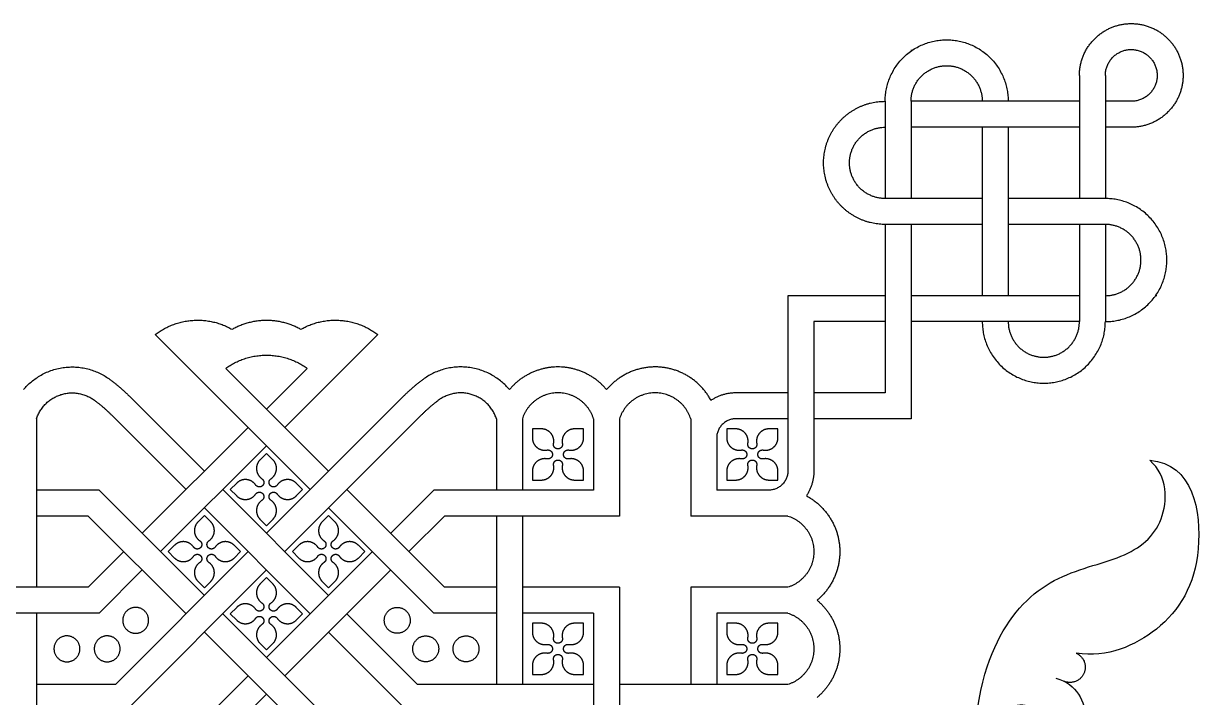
# Model space of a CAD drawing. Header units: millimetres. Extents: x -117 to 119, y -123 to 112.
# Drawn here: x 83.64 to 118.14, y 91.61 to 111.34 of the extents above; entities that cross this region are included whole.
import ezdxf

# ---------------------------------------------------------------- set-up
doc = ezdxf.new("R2010")
doc.units = ezdxf.units.MM
doc.header["$MEASUREMENT"] = 0
doc.layers.add('Layer 03', color=5, linetype='Continuous')

msp = doc.modelspace()

# ---------------------------------------------------------------- linework, layer by layer
at = {"layer": 'Layer 03'}
for p, q in [((109.631, 110.566), (109.631, 110.528)), ((114.563, 109.817), (114.563, 106.213)), ((115.322, 109.817), (115.322, 106.213)), ((108.873, 109.059), (108.873, 106.213)), ((109.631, 109.059), (109.631, 106.213)), ((114.563, 109.059), (109.631, 109.059)), ((116.081, 109.059), (115.322, 109.059)), ((114.563, 108.3), (109.631, 108.3)), ((111.718, 108.3), (111.718, 103.368)), ((112.477, 108.3), (112.477, 103.368)), ((116.081, 108.3), (115.322, 108.3)), ((111.718, 106.213), (108.873, 106.213)), ((115.322, 106.213), (112.477, 106.213)), ((111.718, 105.455), (108.873, 105.455)), ((108.873, 105.455), (108.873, 100.522)), ((109.631, 105.455), (109.631, 99.764)), ((115.322, 105.455), (112.477, 105.455)), ((114.563, 105.455), (114.563, 102.609)), ((115.322, 105.455), (115.322, 102.609)), ((106.027, 103.368), (106.027, 98.238)), ((108.873, 103.368), (106.027, 103.368)), ((114.563, 103.368), (109.631, 103.368)), ((116.83, 103.368), (116.791, 103.368)), ((106.786, 102.609), (106.786, 98.238)), ((108.873, 102.609), (106.786, 102.609)), ((114.563, 102.609), (109.631, 102.609)), ((87.501, 102.231), (92.039, 97.693)), ((94.013, 102.231), (91.293, 99.512)), ((89.564, 101.241), (92.575, 98.23)), ((91.95, 101.241), (90.757, 100.048)), ((86.751, 100.417), (88.938, 98.23)), ((94.762, 100.417), (90.757, 96.412)), ((106.027, 100.522), (104.501, 100.522)), ((108.873, 100.522), (106.786, 100.522)), ((84.023, 99.764), (84.023, 94.832)), ((86.215, 99.88), (88.402, 97.693)), ((95.299, 99.88), (91.293, 95.875)), ((97.491, 99.764), (97.491, 97.677)), ((98.25, 99.764), (98.25, 97.677)), ((100.336, 99.764), (100.336, 97.677)), ((101.095, 99.764), (101.095, 96.918)), ((103.182, 99.764), (103.182, 96.918)), ((106.027, 99.764), (104.501, 99.764)), ((109.631, 99.764), (106.786, 99.764)), ((90.22, 99.512), (87.12, 96.412)), ((98.808, 99.469), (98.544, 99.469)), ((98.544, 99.469), (98.544, 99.206)), ((100.042, 99.469), (99.778, 99.469)), ((100.042, 99.206), (100.042, 99.469)), ((104.498, 99.469), (104.235, 99.469)), ((104.235, 99.469), (104.235, 99.206)), ((105.733, 99.469), (105.469, 99.469)), ((105.733, 99.206), (105.733, 99.469)), ((103.94, 99.203), (103.94, 97.677)), ((90.757, 98.975), (87.657, 95.875)), ((90.757, 98.752), (90.571, 98.566)), ((90.943, 98.566), (90.757, 98.752)), ((98.544, 98.235), (98.544, 97.972)), ((98.544, 97.972), (98.808, 97.972)), ((99.778, 97.972), (100.042, 97.972)), ((100.042, 97.972), (100.042, 98.235)), ((104.235, 98.235), (104.235, 97.972)), ((104.235, 97.972), (104.498, 97.972)), ((105.469, 97.972), (105.733, 97.972)), ((105.733, 97.972), (105.733, 98.235)), ((85.855, 97.677), (84.023, 97.677)), ((88.938, 94.593), (85.855, 97.677)), ((89.475, 97.693), (92.575, 94.593)), ((89.884, 97.88), (89.698, 97.693)), ((89.698, 97.693), (89.884, 97.507)), ((91.816, 97.693), (91.63, 97.88)), ((91.63, 97.507), (91.816, 97.693)), ((93.112, 97.693), (95.973, 94.832)), ((94.394, 96.412), (95.659, 97.677)), ((100.336, 97.677), (95.659, 97.677)), ((105.466, 97.677), (103.94, 97.677)), ((88.938, 96.934), (88.752, 96.748)), ((88.938, 97.157), (92.039, 94.057)), ((89.125, 96.748), (88.938, 96.934)), ((92.575, 96.934), (92.389, 96.748)), ((92.575, 97.157), (95.659, 94.073)), ((92.761, 96.748), (92.575, 96.934)), ((85.54, 96.918), (84.023, 96.918)), ((90.571, 96.821), (90.757, 96.634)), ((90.757, 96.634), (90.943, 96.821)), ((101.095, 96.918), (95.973, 96.918)), ((97.491, 96.918), (97.491, 91.986)), ((98.25, 96.918), (98.25, 91.986)), ((106.027, 96.918), (103.182, 96.918)), ((88.066, 96.061), (87.88, 95.875)), ((89.997, 95.875), (89.811, 96.061)), ((91.702, 96.061), (91.516, 95.875)), ((93.634, 95.875), (93.448, 96.061)), ((86.584, 95.875), (85.54, 94.832)), ((90.22, 95.875), (86.332, 91.986)), ((87.88, 95.875), (88.066, 95.689)), ((89.811, 95.689), (89.997, 95.875)), ((90.757, 92.775), (93.857, 95.875)), ((91.516, 95.875), (91.702, 95.689)), ((93.448, 95.689), (93.634, 95.875)), ((87.12, 95.338), (85.855, 94.073)), ((90.757, 95.338), (86.646, 91.227)), ((88.752, 95.002), (88.938, 94.816)), ((88.938, 94.816), (89.125, 95.002)), ((90.757, 95.116), (90.571, 94.929)), ((90.943, 94.929), (90.757, 95.116)), ((92.389, 95.002), (92.575, 94.816)), ((92.575, 94.816), (92.761, 95.002)), ((85.54, 94.832), (80.419, 94.832)), ((97.491, 94.832), (95.973, 94.832)), ((101.095, 94.832), (98.25, 94.832)), ((101.095, 94.832), (101.095, 90.097)), ((106.027, 94.832), (103.182, 94.832)), ((103.182, 94.832), (103.182, 91.986)), ((89.884, 94.243), (89.698, 94.057)), ((91.816, 94.057), (91.63, 94.243)), ((85.855, 94.073), (81.177, 94.073)), ((84.023, 94.073), (84.023, 88.604)), ((92.559, 90.973), (89.475, 94.057)), ((89.698, 94.057), (89.884, 93.87)), ((91.63, 93.87), (91.816, 94.057)), ((93.112, 94.057), (95.182, 91.986)), ((97.491, 94.073), (95.659, 94.073)), ((100.336, 94.073), (98.25, 94.073)), ((100.336, 94.073), (100.336, 89.783)), ((106.027, 94.073), (103.94, 94.073)), ((103.94, 94.073), (103.94, 91.986)), ((92.575, 93.52), (94.868, 91.227)), ((98.808, 93.778), (98.544, 93.778)), ((98.544, 93.778), (98.544, 93.515)), ((100.042, 93.778), (99.778, 93.778)), ((100.042, 93.515), (100.042, 93.778)), ((104.498, 93.778), (104.235, 93.778)), ((104.235, 93.778), (104.235, 93.515)), ((105.733, 93.778), (105.469, 93.778)), ((105.733, 93.515), (105.733, 93.778)), ((90.571, 93.184), (90.757, 92.998)), ((90.757, 92.998), (90.943, 93.184)), ((98.544, 92.544), (98.544, 92.281)), ((100.042, 92.281), (100.042, 92.544)), ((104.235, 92.544), (104.235, 92.281)), ((105.733, 92.281), (105.733, 92.544)), ((88.955, 90.973), (90.22, 92.238)), ((98.544, 92.281), (98.808, 92.281)), ((99.778, 92.281), (100.042, 92.281)), ((104.235, 92.281), (104.498, 92.281)), ((105.469, 92.281), (105.733, 92.281)), ((86.332, 91.986), (84.023, 91.986)), ((100.336, 91.986), (95.182, 91.986)), ((106.027, 91.986), (101.095, 91.986))]:
    msp.add_line(p, q, dxfattribs=at)
for points in [[(90.757, 98.975), (87.657, 95.875)], [(88.402, 94.057), (85.54, 96.918)], [(94.93, 95.875), (95.973, 96.918)], [(91.293, 92.238), (94.394, 95.338)], [(91.8, 90.658), (88.938, 93.52)], [(89.713, 90.658), (90.757, 91.702)]]:
    msp.add_lwpolyline(points, dxfattribs=at)
for points, weights, knots in [([(114.563, 109.817), (114.563, 110.831), (115.5, 111.219), (116.437, 111.608), (117.154, 110.891), (117.871, 110.174), (117.483, 109.237), (117.095, 108.3), (116.081, 108.3)], [1, 0.831469632193, 1, 0.831469632193, 1, 0.831469632193, 1, 0.831469632193, 1], [3.141593, 3.141593, 3.141593, 5.497788, 5.497788, 7.853982, 7.853982, 10.210176, 10.210176, 12.566371, 12.566371, 12.566371]), ([(108.873, 109.059), (108.873, 110.861), (110.675, 110.861), (112.477, 110.861), (112.477, 109.059)], [1, 0.707106781187, 1, 0.707106781187, 1], [29.84513, 29.84513, 29.84513, 37.306413, 37.306413, 44.767695, 44.767695, 44.767695]), ([(115.322, 109.817), (115.322, 110.324), (115.79, 110.518), (116.259, 110.712), (116.617, 110.354), (116.976, 109.995), (116.782, 109.527), (116.588, 109.059), (116.081, 109.059)], [1, 0.831469586343, 1, 0.831469586343, 1, 0.831469586343, 1, 0.831469586343, 1], [3.141593, 3.141593, 3.141593, 5.497787, 5.497787, 7.853982, 7.853982, 10.210177, 10.210177, 12.566371, 12.566371, 12.566371]), ([(109.631, 109.059), (109.631, 110.102), (110.675, 110.102), (111.718, 110.102), (111.718, 109.059)], [1, 0.707106781187, 1, 0.707106781187, 1], [17.27876, 17.27876, 17.27876, 21.598449, 21.598449, 25.918139, 25.918139, 25.918139]), ([(108.873, 105.455), (108.126, 105.455), (107.598, 105.982), (107.07, 106.51), (107.07, 107.257), (107.07, 108.003), (107.598, 108.531), (108.126, 109.059), (108.873, 109.059)], [1, 0.92387952073, 1, 0.92387952073, 1, 0.92387952073, 1, 0.92387952073, 1], [22.383846, 22.383846, 22.383846, 26.114488, 26.114488, 29.84513, 29.84513, 33.575771, 33.575771, 37.306413, 37.306413, 37.306413]), ([(108.873, 106.213), (107.829, 106.213), (107.829, 107.257), (107.829, 108.3), (108.873, 108.3)], [1, 0.707106781187, 1, 0.707106781187, 1], [12.95907, 12.95907, 12.95907, 17.27876, 17.27876, 21.598449, 21.598449, 21.598449]), ([(115.322, 102.609), (117.124, 102.609), (117.124, 104.411), (117.124, 106.213), (115.322, 106.213)], [1, 0.707106781187, 1, 0.707106781187, 1], [29.84513, 29.84513, 29.84513, 37.306413, 37.306413, 44.767695, 44.767695, 44.767695]), ([(115.322, 103.368), (116.365, 103.368), (116.365, 104.411), (116.365, 105.455), (115.322, 105.455)], [1, 0.707106781187, 1, 0.707106781187, 1], [17.27876, 17.27876, 17.27876, 21.598449, 21.598449, 25.918139, 25.918139, 25.918139]), ([(111.718, 102.609), (111.718, 100.807), (113.52, 100.807), (115.322, 100.807), (115.322, 102.609)], [1, 0.707106781187, 1, 0.707106781187, 1], [22.383846, 22.383846, 22.383846, 29.845129, 29.845129, 37.306412, 37.306412, 37.306412]), ([(112.477, 102.609), (112.477, 101.566), (113.52, 101.566), (114.563, 101.566), (114.563, 102.609)], [1, 0.707106781187, 1, 0.707106781187, 1], [12.95907, 12.95907, 12.95907, 17.27876, 17.27876, 21.598449, 21.598449, 21.598449]), ([(100.716, 100.618), (100.16, 101.282), (99.293, 101.282), (98.426, 101.282), (97.87, 100.618)], [1, 0.905997839944, 1, 0.905997839944, 1], [1.11212, 1.11212, 1.11212, 3.637718, 3.637718, 6.163316, 6.163316, 6.163316]), ([(103.773, 100.304), (103.308, 101.172), (102.328, 101.273), (101.348, 101.373), (100.716, 100.618)], [1, 0.883155390716, 1, 0.883155390716, 1], [1.235401, 1.235401, 1.235401, 6.009767, 6.009767, 10.784132, 10.784132, 10.784132]), ([(84.023, 99.764), (84.195, 100.299), (84.731, 100.471), (85.266, 100.643), (85.718, 100.308)], [1, 0.889698927156, 1, 0.889698927156, 1], [0, 0, 0, 2.739669, 2.739669, 5.479339, 5.479339, 5.479339]), ([(97.491, 99.764), (97.318, 100.299), (96.783, 100.471), (96.247, 100.643), (95.795, 100.308)], [1, 0.889698927156, 1, 0.889698927156, 1], [0, 0, 0, 2.739669, 2.739669, 5.479339, 5.479339, 5.479339]), ([(100.336, 99.764), (100.091, 100.524), (99.293, 100.524), (98.495, 100.524), (98.25, 99.764)], [1, 0.808308952404, 1, 0.808308952404, 1], [0, 0, 0, 3.637718, 3.637718, 7.275437, 7.275437, 7.275437]), ([(103.182, 99.764), (102.937, 100.524), (102.138, 100.524), (101.34, 100.524), (101.095, 99.764)], [1, 0.808308952404, 1, 0.808308952404, 1], [0, 0, 0, 3.637718, 3.637718, 7.275437, 7.275437, 7.275437]), ([(99.164, 99.039), (99.196, 99.206), (99.087, 99.338), (98.978, 99.469), (98.808, 99.469)], [1, 0.904863889332, 1, 0.904863889332, 1], [28.739447, 28.739447, 28.739447, 29.548452, 29.548452, 30.357457, 30.357457, 30.357457]), ([(99.778, 99.469), (99.608, 99.469), (99.499, 99.338), (99.39, 99.206), (99.422, 99.039)], [1, 0.904854530768, 1, 0.904854530768, 1], [25.945827, 25.945827, 25.945827, 26.754913, 26.754913, 27.564, 27.564, 27.564]), ([(104.854, 99.039), (104.886, 99.206), (104.778, 99.338), (104.669, 99.469), (104.498, 99.469)], [1, 0.904863889332, 1, 0.904863889332, 1], [28.739447, 28.739447, 28.739447, 29.548452, 29.548452, 30.357457, 30.357457, 30.357457]), ([(105.469, 99.469), (105.299, 99.469), (105.19, 99.338), (105.081, 99.206), (105.113, 99.039)], [1, 0.904854530768, 1, 0.904854530768, 1], [25.945827, 25.945827, 25.945827, 26.754913, 26.754913, 27.564, 27.564, 27.564]), ([(98.544, 99.206), (98.544, 99.035), (98.676, 98.927), (98.807, 98.818), (98.975, 98.85)], [1, 0.904863889332, 1, 0.904863889332, 1], [31.693684, 31.693684, 31.693684, 32.50269, 32.50269, 33.311695, 33.311695, 33.311695]), ([(99.422, 99.039), (99.434, 98.978), (99.394, 98.93), (99.355, 98.882), (99.293, 98.882), (99.231, 98.882), (99.192, 98.93), (99.152, 98.978), (99.164, 99.039)], [1, 0.904841645653, 1, 0.904841645653, 1, 0.904841645653, 1, 0.904841645653, 1], [27.564, 27.564, 27.564, 27.857861, 27.857861, 28.151723, 28.151723, 28.445585, 28.445585, 28.739447, 28.739447, 28.739447]), ([(99.611, 98.85), (99.779, 98.818), (99.91, 98.927), (100.042, 99.035), (100.042, 99.206)], [1, 0.904854530768, 1, 0.904854530768, 1], [22.991428, 22.991428, 22.991428, 23.800514, 23.800514, 24.6096, 24.6096, 24.6096]), ([(104.235, 99.206), (104.235, 99.035), (104.366, 98.927), (104.498, 98.818), (104.665, 98.85)], [1, 0.904863889332, 1, 0.904863889332, 1], [31.693684, 31.693684, 31.693684, 32.50269, 32.50269, 33.311695, 33.311695, 33.311695]), ([(105.113, 99.039), (105.125, 98.978), (105.085, 98.93), (105.046, 98.882), (104.984, 98.882), (104.922, 98.882), (104.882, 98.93), (104.843, 98.978), (104.854, 99.039)], [1, 0.904841645654, 1, 0.904841645654, 1, 0.904841645654, 1, 0.904841645654, 1], [27.564, 27.564, 27.564, 27.857861, 27.857861, 28.151723, 28.151723, 28.445585, 28.445585, 28.739447, 28.739447, 28.739447]), ([(105.302, 98.85), (105.47, 98.818), (105.601, 98.927), (105.733, 99.035), (105.733, 99.206)], [1, 0.904854530768, 1, 0.904854530768, 1], [22.991428, 22.991428, 22.991428, 23.800514, 23.800514, 24.6096, 24.6096, 24.6096]), ([(98.975, 98.85), (99.035, 98.861), (99.083, 98.822), (99.131, 98.782), (99.131, 98.72), (99.131, 98.658), (99.083, 98.619), (99.035, 98.579), (98.975, 98.591)], [1, 0.904841645653, 1, 0.904841645653, 1, 0.904841645653, 1, 0.904841645653, 1], [33.311695, 33.311695, 33.311695, 33.605557, 33.605557, 33.899418, 33.899418, 34.19328, 34.19328, 34.487142, 34.487142, 34.487142]), ([(99.611, 98.591), (99.551, 98.579), (99.503, 98.619), (99.455, 98.658), (99.455, 98.72), (99.455, 98.782), (99.503, 98.822), (99.551, 98.861), (99.611, 98.85)], [1, 0.904841645653, 1, 0.904841645653, 1, 0.904841645653, 1, 0.904841645653, 1], [21.815981, 21.815981, 21.815981, 22.109843, 22.109843, 22.403704, 22.403704, 22.697566, 22.697566, 22.991428, 22.991428, 22.991428]), ([(104.665, 98.85), (104.726, 98.861), (104.774, 98.822), (104.822, 98.782), (104.822, 98.72), (104.822, 98.658), (104.774, 98.619), (104.726, 98.579), (104.665, 98.591)], [1, 0.904841645653, 1, 0.904841645653, 1, 0.904841645653, 1, 0.904841645653, 1], [33.311695, 33.311695, 33.311695, 33.605557, 33.605557, 33.899418, 33.899418, 34.19328, 34.19328, 34.487142, 34.487142, 34.487142]), ([(105.302, 98.591), (105.241, 98.579), (105.194, 98.619), (105.146, 98.658), (105.146, 98.72), (105.146, 98.782), (105.194, 98.822), (105.241, 98.861), (105.302, 98.85)], [1, 0.904841645653, 1, 0.904841645653, 1, 0.904841645653, 1, 0.904841645653, 1], [21.815981, 21.815981, 21.815981, 22.109843, 22.109843, 22.403704, 22.403704, 22.697566, 22.697566, 22.991428, 22.991428, 22.991428]), ([(90.571, 98.566), (90.45, 98.445), (90.466, 98.276), (90.482, 98.106), (90.623, 98.01)], [1, 0.904863889332, 1, 0.904863889332, 1], [31.693684, 31.693684, 31.693684, 32.50269, 32.50269, 33.311695, 33.311695, 33.311695]), ([(90.89, 98.01), (91.032, 98.106), (91.048, 98.276), (91.064, 98.445), (90.943, 98.566)], [1, 0.904863889332, 1, 0.904863889332, 1], [28.739447, 28.739447, 28.739447, 29.548452, 29.548452, 30.357457, 30.357457, 30.357457]), ([(98.975, 98.591), (98.807, 98.623), (98.676, 98.514), (98.544, 98.405), (98.544, 98.235)], [1, 0.904854530768, 1, 0.904854530768, 1], [34.487142, 34.487142, 34.487142, 35.296228, 35.296228, 36.105314, 36.105314, 36.105314]), ([(98.808, 97.972), (98.978, 97.972), (99.087, 98.103), (99.196, 98.234), (99.164, 98.402)], [1, 0.904854530768, 1, 0.904854530768, 1], [37.441541, 37.441541, 37.441541, 38.250627, 38.250627, 39.059714, 39.059714, 39.059714]), ([(99.164, 98.402), (99.152, 98.463), (99.192, 98.511), (99.231, 98.558), (99.293, 98.558), (99.355, 98.558), (99.394, 98.511), (99.434, 98.463), (99.422, 98.402)], [1, 0.904841645654, 1, 0.904841645654, 1, 0.904841645654, 1, 0.904841645654, 1], [39.059714, 39.059714, 39.059714, 39.353575, 39.353575, 39.647437, 39.647437, 39.941299, 39.941299, 40.235161, 40.235161, 40.235161]), ([(99.422, 98.402), (99.39, 98.234), (99.499, 98.103), (99.608, 97.972), (99.778, 97.972)], [1, 0.904863889332, 1, 0.904863889332, 1], [40.235161, 40.235161, 40.235161, 41.044166, 41.044166, 41.853171, 41.853171, 41.853171]), ([(100.042, 98.235), (100.042, 98.405), (99.91, 98.514), (99.779, 98.623), (99.611, 98.591)], [1, 0.904863889332, 1, 0.904863889332, 1], [20.19797, 20.19797, 20.19797, 21.006976, 21.006976, 21.815981, 21.815981, 21.815981]), ([(104.665, 98.591), (104.498, 98.623), (104.366, 98.514), (104.235, 98.405), (104.235, 98.235)], [1, 0.904854530768, 1, 0.904854530768, 1], [34.487142, 34.487142, 34.487142, 35.296228, 35.296228, 36.105314, 36.105314, 36.105314]), ([(104.498, 97.972), (104.669, 97.972), (104.778, 98.103), (104.886, 98.234), (104.854, 98.402)], [1, 0.904854530768, 1, 0.904854530768, 1], [37.441541, 37.441541, 37.441541, 38.250627, 38.250627, 39.059714, 39.059714, 39.059714]), ([(104.854, 98.402), (104.843, 98.463), (104.882, 98.511), (104.922, 98.558), (104.984, 98.558), (105.046, 98.558), (105.085, 98.511), (105.125, 98.463), (105.113, 98.402)], [1, 0.904841645653, 1, 0.904841645653, 1, 0.904841645653, 1, 0.904841645653, 1], [39.059714, 39.059714, 39.059714, 39.353575, 39.353575, 39.647437, 39.647437, 39.941299, 39.941299, 40.235161, 40.235161, 40.235161]), ([(105.113, 98.402), (105.081, 98.234), (105.19, 98.103), (105.299, 97.972), (105.469, 97.972)], [1, 0.904863889332, 1, 0.904863889332, 1], [40.235161, 40.235161, 40.235161, 41.044166, 41.044166, 41.853171, 41.853171, 41.853171]), ([(105.733, 98.235), (105.733, 98.405), (105.601, 98.514), (105.47, 98.623), (105.302, 98.591)], [1, 0.904863889332, 1, 0.904863889332, 1], [20.19797, 20.19797, 20.19797, 21.006976, 21.006976, 21.815981, 21.815981, 21.815981]), ([(90.44, 97.827), (90.344, 97.968), (90.174, 97.984), (90.005, 98), (89.884, 97.88)], [1, 0.904854530768, 1, 0.904854530768, 1], [34.487142, 34.487142, 34.487142, 35.296228, 35.296228, 36.105314, 36.105314, 36.105314]), ([(90.623, 98.01), (90.674, 97.975), (90.68, 97.913), (90.686, 97.852), (90.642, 97.808), (90.598, 97.764), (90.537, 97.77), (90.475, 97.776), (90.44, 97.827)], [1, 0.904841645653, 1, 0.904841645653, 1, 0.904841645653, 1, 0.904841645653, 1], [33.311695, 33.311695, 33.311695, 33.605557, 33.605557, 33.899418, 33.899418, 34.19328, 34.19328, 34.487142, 34.487142, 34.487142]), ([(91.073, 97.827), (91.039, 97.776), (90.977, 97.77), (90.915, 97.764), (90.871, 97.808), (90.828, 97.852), (90.833, 97.913), (90.839, 97.975), (90.89, 98.01)], [1, 0.904841645653, 1, 0.904841645653, 1, 0.904841645653, 1, 0.904841645653, 1], [27.564, 27.564, 27.564, 27.857861, 27.857861, 28.151723, 28.151723, 28.445585, 28.445585, 28.739447, 28.739447, 28.739447]), ([(91.63, 97.88), (91.509, 98), (91.339, 97.984), (91.169, 97.968), (91.073, 97.827)], [1, 0.904854530768, 1, 0.904854530768, 1], [25.945827, 25.945827, 25.945827, 26.754913, 26.754913, 27.564, 27.564, 27.564]), ([(90.44, 97.56), (90.475, 97.611), (90.537, 97.617), (90.598, 97.623), (90.642, 97.579), (90.686, 97.535), (90.68, 97.473), (90.674, 97.412), (90.623, 97.377)], [1, 0.904841645653, 1, 0.904841645653, 1, 0.904841645653, 1, 0.904841645653, 1], [39.059714, 39.059714, 39.059714, 39.353575, 39.353575, 39.647437, 39.647437, 39.941299, 39.941299, 40.235161, 40.235161, 40.235161]), ([(90.89, 97.377), (90.839, 97.412), (90.833, 97.473), (90.828, 97.535), (90.871, 97.579), (90.915, 97.623), (90.977, 97.617), (91.039, 97.611), (91.073, 97.56)], [1, 0.904841645653, 1, 0.904841645653, 1, 0.904841645653, 1, 0.904841645653, 1], [21.815981, 21.815981, 21.815981, 22.109843, 22.109843, 22.403704, 22.403704, 22.697566, 22.697566, 22.991428, 22.991428, 22.991428]), ([(89.884, 97.507), (90.005, 97.387), (90.174, 97.403), (90.344, 97.419), (90.44, 97.56)], [1, 0.904854530768, 1, 0.904854530768, 1], [37.441541, 37.441541, 37.441541, 38.250627, 38.250627, 39.059714, 39.059714, 39.059714]), ([(90.623, 97.377), (90.482, 97.281), (90.466, 97.111), (90.45, 96.941), (90.571, 96.821)], [1, 0.904863889332, 1, 0.904863889332, 1], [40.235161, 40.235161, 40.235161, 41.044166, 41.044166, 41.853171, 41.853171, 41.853171]), ([(90.943, 96.821), (91.064, 96.941), (91.048, 97.111), (91.032, 97.281), (90.89, 97.377)], [1, 0.904863889332, 1, 0.904863889332, 1], [20.19797, 20.19797, 20.19797, 21.006976, 21.006976, 21.815981, 21.815981, 21.815981]), ([(91.073, 97.56), (91.169, 97.419), (91.339, 97.403), (91.509, 97.387), (91.63, 97.507)], [1, 0.904854530768, 1, 0.904854530768, 1], [22.991428, 22.991428, 22.991428, 23.800514, 23.800514, 24.6096, 24.6096, 24.6096]), ([(106.567, 97.51), (107.435, 97.045), (107.536, 96.065), (107.637, 95.084), (106.881, 94.452)], [1, 0.883155390716, 1, 0.883155390716, 1], [1.235401, 1.235401, 1.235401, 6.009767, 6.009767, 10.784132, 10.784132, 10.784132]), ([(88.752, 96.748), (88.632, 96.627), (88.648, 96.457), (88.664, 96.288), (88.805, 96.192)], [1, 0.904863889332, 1, 0.904863889332, 1], [31.693684, 31.693684, 31.693684, 32.50269, 32.50269, 33.311695, 33.311695, 33.311695]), ([(89.072, 96.192), (89.213, 96.288), (89.229, 96.457), (89.245, 96.627), (89.125, 96.748)], [1, 0.904863889332, 1, 0.904863889332, 1], [28.739447, 28.739447, 28.739447, 29.548452, 29.548452, 30.357457, 30.357457, 30.357457]), ([(92.389, 96.748), (92.268, 96.627), (92.284, 96.457), (92.3, 96.288), (92.441, 96.192)], [1, 0.904863889332, 1, 0.904863889332, 1], [31.693684, 31.693684, 31.693684, 32.50269, 32.50269, 33.311695, 33.311695, 33.311695]), ([(92.709, 96.192), (92.85, 96.288), (92.866, 96.457), (92.882, 96.627), (92.761, 96.748)], [1, 0.904863889332, 1, 0.904863889332, 1], [28.739447, 28.739447, 28.739447, 29.548452, 29.548452, 30.357457, 30.357457, 30.357457]), ([(106.027, 96.918), (106.787, 96.673), (106.787, 95.875), (106.787, 95.077), (106.027, 94.832)], [1, 0.808308952404, 1, 0.808308952404, 1], [0, 0, 0, 3.637718, 3.637718, 7.275437, 7.275437, 7.275437]), ([(88.622, 96.009), (88.526, 96.15), (88.356, 96.166), (88.186, 96.182), (88.066, 96.061)], [1, 0.904854530768, 1, 0.904854530768, 1], [34.487142, 34.487142, 34.487142, 35.296228, 35.296228, 36.105314, 36.105314, 36.105314]), ([(88.805, 96.192), (88.856, 96.157), (88.862, 96.095), (88.868, 96.033), (88.824, 95.99), (88.78, 95.946), (88.718, 95.952), (88.657, 95.957), (88.622, 96.009)], [1, 0.904841645653, 1, 0.904841645653, 1, 0.904841645653, 1, 0.904841645653, 1], [33.311695, 33.311695, 33.311695, 33.605557, 33.605557, 33.899418, 33.899418, 34.19328, 34.19328, 34.487142, 34.487142, 34.487142]), ([(89.255, 96.009), (89.22, 95.957), (89.159, 95.952), (89.097, 95.946), (89.053, 95.99), (89.009, 96.033), (89.015, 96.095), (89.021, 96.157), (89.072, 96.192)], [1, 0.904841645653, 1, 0.904841645653, 1, 0.904841645653, 1, 0.904841645653, 1], [27.564, 27.564, 27.564, 27.857861, 27.857861, 28.151723, 28.151723, 28.445585, 28.445585, 28.739447, 28.739447, 28.739447]), ([(89.811, 96.061), (89.691, 96.182), (89.521, 96.166), (89.351, 96.15), (89.255, 96.009)], [1, 0.904854530768, 1, 0.904854530768, 1], [25.945827, 25.945827, 25.945827, 26.754913, 26.754913, 27.564, 27.564, 27.564]), ([(92.259, 96.009), (92.163, 96.15), (91.993, 96.166), (91.823, 96.182), (91.702, 96.061)], [1, 0.904854530768, 1, 0.904854530768, 1], [34.487142, 34.487142, 34.487142, 35.296228, 35.296228, 36.105314, 36.105314, 36.105314]), ([(92.441, 96.192), (92.493, 96.157), (92.499, 96.095), (92.504, 96.033), (92.461, 95.99), (92.417, 95.946), (92.355, 95.952), (92.293, 95.957), (92.259, 96.009)], [1, 0.904841645653, 1, 0.904841645653, 1, 0.904841645653, 1, 0.904841645653, 1], [33.311695, 33.311695, 33.311695, 33.605557, 33.605557, 33.899418, 33.899418, 34.19328, 34.19328, 34.487142, 34.487142, 34.487142]), ([(92.892, 96.009), (92.857, 95.957), (92.795, 95.952), (92.734, 95.946), (92.69, 95.99), (92.646, 96.033), (92.652, 96.095), (92.658, 96.157), (92.709, 96.192)], [1, 0.904841645653, 1, 0.904841645653, 1, 0.904841645653, 1, 0.904841645653, 1], [27.564, 27.564, 27.564, 27.857861, 27.857861, 28.151723, 28.151723, 28.445585, 28.445585, 28.739447, 28.739447, 28.739447]), ([(93.448, 96.061), (93.327, 96.182), (93.157, 96.166), (92.988, 96.15), (92.892, 96.009)], [1, 0.904854530768, 1, 0.904854530768, 1], [25.945827, 25.945827, 25.945827, 26.754913, 26.754913, 27.564, 27.564, 27.564]), ([(88.066, 95.689), (88.186, 95.568), (88.356, 95.584), (88.526, 95.6), (88.622, 95.741)], [1, 0.904854530768, 1, 0.904854530768, 1], [37.441541, 37.441541, 37.441541, 38.250627, 38.250627, 39.059714, 39.059714, 39.059714]), ([(88.622, 95.741), (88.657, 95.793), (88.718, 95.798), (88.78, 95.804), (88.824, 95.76), (88.868, 95.717), (88.862, 95.655), (88.856, 95.593), (88.805, 95.558)], [1, 0.904841645653, 1, 0.904841645653, 1, 0.904841645653, 1, 0.904841645653, 1], [39.059714, 39.059714, 39.059714, 39.353575, 39.353575, 39.647437, 39.647437, 39.941299, 39.941299, 40.235161, 40.235161, 40.235161]), ([(88.805, 95.558), (88.664, 95.462), (88.648, 95.293), (88.632, 95.123), (88.752, 95.002)], [1, 0.904863889332, 1, 0.904863889332, 1], [40.235161, 40.235161, 40.235161, 41.044166, 41.044166, 41.853171, 41.853171, 41.853171]), ([(89.072, 95.558), (89.021, 95.593), (89.015, 95.655), (89.009, 95.717), (89.053, 95.76), (89.097, 95.804), (89.159, 95.798), (89.22, 95.793), (89.255, 95.741)], [1, 0.904841645654, 1, 0.904841645654, 1, 0.904841645654, 1, 0.904841645654, 1], [21.815981, 21.815981, 21.815981, 22.109843, 22.109843, 22.403704, 22.403704, 22.697566, 22.697566, 22.991428, 22.991428, 22.991428]), ([(89.125, 95.002), (89.245, 95.123), (89.229, 95.293), (89.213, 95.462), (89.072, 95.558)], [1, 0.904863889332, 1, 0.904863889332, 1], [20.19797, 20.19797, 20.19797, 21.006976, 21.006976, 21.815981, 21.815981, 21.815981]), ([(89.255, 95.741), (89.351, 95.6), (89.521, 95.584), (89.691, 95.568), (89.811, 95.689)], [1, 0.904854530768, 1, 0.904854530768, 1], [22.991428, 22.991428, 22.991428, 23.800514, 23.800514, 24.6096, 24.6096, 24.6096]), ([(91.702, 95.689), (91.823, 95.568), (91.993, 95.584), (92.163, 95.6), (92.259, 95.741)], [1, 0.904854530768, 1, 0.904854530768, 1], [37.441541, 37.441541, 37.441541, 38.250627, 38.250627, 39.059714, 39.059714, 39.059714]), ([(92.259, 95.741), (92.293, 95.793), (92.355, 95.798), (92.417, 95.804), (92.461, 95.76), (92.504, 95.717), (92.499, 95.655), (92.493, 95.593), (92.441, 95.558)], [1, 0.904841645654, 1, 0.904841645654, 1, 0.904841645654, 1, 0.904841645654, 1], [39.059714, 39.059714, 39.059714, 39.353575, 39.353575, 39.647437, 39.647437, 39.941299, 39.941299, 40.235161, 40.235161, 40.235161]), ([(92.441, 95.558), (92.3, 95.462), (92.284, 95.293), (92.268, 95.123), (92.389, 95.002)], [1, 0.904863889332, 1, 0.904863889332, 1], [40.235161, 40.235161, 40.235161, 41.044166, 41.044166, 41.853171, 41.853171, 41.853171]), ([(92.709, 95.558), (92.658, 95.593), (92.652, 95.655), (92.646, 95.717), (92.69, 95.76), (92.734, 95.804), (92.795, 95.798), (92.857, 95.793), (92.892, 95.741)], [1, 0.904841645653, 1, 0.904841645653, 1, 0.904841645653, 1, 0.904841645653, 1], [21.815981, 21.815981, 21.815981, 22.109843, 22.109843, 22.403704, 22.403704, 22.697566, 22.697566, 22.991428, 22.991428, 22.991428]), ([(92.761, 95.002), (92.882, 95.123), (92.866, 95.293), (92.85, 95.462), (92.709, 95.558)], [1, 0.904863889332, 1, 0.904863889332, 1], [20.19797, 20.19797, 20.19797, 21.006976, 21.006976, 21.815981, 21.815981, 21.815981]), ([(92.892, 95.741), (92.988, 95.6), (93.157, 95.584), (93.327, 95.568), (93.448, 95.689)], [1, 0.904854530768, 1, 0.904854530768, 1], [22.991428, 22.991428, 22.991428, 23.800514, 23.800514, 24.6096, 24.6096, 24.6096]), ([(90.571, 94.929), (90.45, 94.809), (90.466, 94.639), (90.482, 94.469), (90.623, 94.373)], [1, 0.904863889332, 1, 0.904863889332, 1], [31.693684, 31.693684, 31.693684, 32.50269, 32.50269, 33.311695, 33.311695, 33.311695]), ([(90.89, 94.373), (91.032, 94.469), (91.048, 94.639), (91.064, 94.809), (90.943, 94.929)], [1, 0.904863889332, 1, 0.904863889332, 1], [28.739447, 28.739447, 28.739447, 29.548452, 29.548452, 30.357457, 30.357457, 30.357457]), ([(87.306, 93.864), (87.306, 93.484), (86.927, 93.484), (86.548, 93.484), (86.548, 93.864), (86.548, 94.243), (86.927, 94.243), (87.306, 94.243), (87.306, 93.864)], [1, 0.707106781187, 1, 0.707106781187, 1, 0.707106781187, 1, 0.707106781187, 1], [0, 0, 0, 1.570796, 1.570796, 3.141593, 3.141593, 4.712389, 4.712389, 6.283185, 6.283185, 6.283185]), ([(90.44, 94.19), (90.344, 94.331), (90.174, 94.347), (90.005, 94.363), (89.884, 94.243)], [1, 0.904854530768, 1, 0.904854530768, 1], [34.487142, 34.487142, 34.487142, 35.296228, 35.296228, 36.105314, 36.105314, 36.105314]), ([(90.623, 94.373), (90.674, 94.338), (90.68, 94.277), (90.686, 94.215), (90.642, 94.171), (90.598, 94.127), (90.537, 94.133), (90.475, 94.139), (90.44, 94.19)], [1, 0.904841645653, 1, 0.904841645653, 1, 0.904841645653, 1, 0.904841645653, 1], [33.311695, 33.311695, 33.311695, 33.605557, 33.605557, 33.899418, 33.899418, 34.19328, 34.19328, 34.487142, 34.487142, 34.487142]), ([(91.073, 94.19), (91.039, 94.139), (90.977, 94.133), (90.915, 94.127), (90.871, 94.171), (90.828, 94.215), (90.833, 94.277), (90.839, 94.338), (90.89, 94.373)], [1, 0.904841645653, 1, 0.904841645653, 1, 0.904841645653, 1, 0.904841645653, 1], [27.564, 27.564, 27.564, 27.857861, 27.857861, 28.151723, 28.151723, 28.445585, 28.445585, 28.739447, 28.739447, 28.739447]), ([(91.63, 94.243), (91.509, 94.363), (91.339, 94.347), (91.169, 94.331), (91.073, 94.19)], [1, 0.904854530768, 1, 0.904854530768, 1], [25.945827, 25.945827, 25.945827, 26.754913, 26.754913, 27.564, 27.564, 27.564]), ([(94.207, 93.864), (94.207, 93.484), (94.587, 93.484), (94.966, 93.484), (94.966, 93.864), (94.966, 94.243), (94.587, 94.243), (94.207, 94.243), (94.207, 93.864)], [1, 0.707106781187, 1, 0.707106781187, 1, 0.707106781187, 1, 0.707106781187, 1], [0, 0, 0, 1.570796, 1.570796, 3.141593, 3.141593, 4.712389, 4.712389, 6.283185, 6.283185, 6.283185]), ([(106.881, 94.452), (107.546, 93.896), (107.546, 93.03), (107.546, 92.163), (106.881, 91.607)], [1, 0.905997839944, 1, 0.905997839944, 1], [1.11212, 1.11212, 1.11212, 3.637718, 3.637718, 6.163316, 6.163316, 6.163316]), ([(89.884, 93.87), (90.005, 93.75), (90.174, 93.766), (90.344, 93.782), (90.44, 93.923)], [1, 0.904854530768, 1, 0.904854530768, 1], [37.441541, 37.441541, 37.441541, 38.250627, 38.250627, 39.059714, 39.059714, 39.059714]), ([(90.44, 93.923), (90.475, 93.974), (90.537, 93.98), (90.598, 93.986), (90.642, 93.942), (90.686, 93.898), (90.68, 93.837), (90.674, 93.775), (90.623, 93.74)], [1, 0.904841645653, 1, 0.904841645653, 1, 0.904841645653, 1, 0.904841645653, 1], [39.059714, 39.059714, 39.059714, 39.353575, 39.353575, 39.647437, 39.647437, 39.941299, 39.941299, 40.235161, 40.235161, 40.235161]), ([(90.89, 93.74), (90.839, 93.775), (90.833, 93.837), (90.828, 93.898), (90.871, 93.942), (90.915, 93.986), (90.977, 93.98), (91.039, 93.974), (91.073, 93.923)], [1, 0.904841645653, 1, 0.904841645653, 1, 0.904841645653, 1, 0.904841645653, 1], [21.815981, 21.815981, 21.815981, 22.109843, 22.109843, 22.403704, 22.403704, 22.697566, 22.697566, 22.991428, 22.991428, 22.991428]), ([(91.073, 93.923), (91.169, 93.782), (91.339, 93.766), (91.509, 93.75), (91.63, 93.87)], [1, 0.904854530768, 1, 0.904854530768, 1], [22.991428, 22.991428, 22.991428, 23.800514, 23.800514, 24.6096, 24.6096, 24.6096]), ([(106.027, 94.073), (106.787, 93.828), (106.787, 93.03), (106.787, 92.231), (106.027, 91.986)], [1, 0.808308952404, 1, 0.808308952404, 1], [0, 0, 0, 3.637718, 3.637718, 7.275437, 7.275437, 7.275437]), ([(90.623, 93.74), (90.482, 93.644), (90.466, 93.474), (90.45, 93.305), (90.571, 93.184)], [1, 0.904863889332, 1, 0.904863889332, 1], [40.235161, 40.235161, 40.235161, 41.044166, 41.044166, 41.853171, 41.853171, 41.853171]), ([(90.943, 93.184), (91.064, 93.305), (91.048, 93.474), (91.032, 93.644), (90.89, 93.74)], [1, 0.904863889332, 1, 0.904863889332, 1], [20.19797, 20.19797, 20.19797, 21.006976, 21.006976, 21.815981, 21.815981, 21.815981]), ([(98.544, 93.515), (98.544, 93.344), (98.676, 93.236), (98.807, 93.127), (98.975, 93.159)], [1, 0.904863889332, 1, 0.904863889332, 1], [31.693684, 31.693684, 31.693684, 32.50269, 32.50269, 33.311695, 33.311695, 33.311695]), ([(99.164, 93.348), (99.196, 93.516), (99.087, 93.647), (98.978, 93.778), (98.808, 93.778)], [1, 0.904863889332, 1, 0.904863889332, 1], [28.739447, 28.739447, 28.739447, 29.548452, 29.548452, 30.357457, 30.357457, 30.357457]), ([(99.778, 93.778), (99.608, 93.778), (99.499, 93.647), (99.39, 93.516), (99.422, 93.348)], [1, 0.904854530768, 1, 0.904854530768, 1], [25.945827, 25.945827, 25.945827, 26.754913, 26.754913, 27.564, 27.564, 27.564]), ([(99.611, 93.159), (99.779, 93.127), (99.91, 93.236), (100.042, 93.344), (100.042, 93.515)], [1, 0.904854530768, 1, 0.904854530768, 1], [22.991428, 22.991428, 22.991428, 23.800514, 23.800514, 24.6096, 24.6096, 24.6096]), ([(104.235, 93.515), (104.235, 93.344), (104.366, 93.236), (104.498, 93.127), (104.665, 93.159)], [1, 0.904863889332, 1, 0.904863889332, 1], [31.693684, 31.693684, 31.693684, 32.50269, 32.50269, 33.311695, 33.311695, 33.311695]), ([(104.854, 93.348), (104.886, 93.516), (104.778, 93.647), (104.669, 93.778), (104.498, 93.778)], [1, 0.904863889332, 1, 0.904863889332, 1], [28.739447, 28.739447, 28.739447, 29.548452, 29.548452, 30.357457, 30.357457, 30.357457]), ([(105.469, 93.778), (105.299, 93.778), (105.19, 93.647), (105.081, 93.516), (105.113, 93.348)], [1, 0.904854530768, 1, 0.904854530768, 1], [25.945827, 25.945827, 25.945827, 26.754913, 26.754913, 27.564, 27.564, 27.564]), ([(105.302, 93.159), (105.47, 93.127), (105.601, 93.236), (105.733, 93.344), (105.733, 93.515)], [1, 0.904854530768, 1, 0.904854530768, 1], [22.991428, 22.991428, 22.991428, 23.800514, 23.800514, 24.6096, 24.6096, 24.6096]), ([(85.293, 93.03), (85.293, 92.65), (84.914, 92.65), (84.534, 92.65), (84.534, 93.03), (84.534, 93.409), (84.914, 93.409), (85.293, 93.409), (85.293, 93.03)], [1, 0.707106781187, 1, 0.707106781187, 1, 0.707106781187, 1, 0.707106781187, 1], [0, 0, 0, 1.570796, 1.570796, 3.141593, 3.141593, 4.712389, 4.712389, 6.283185, 6.283185, 6.283185]), ([(86.472, 93.03), (86.472, 92.65), (86.093, 92.65), (85.714, 92.65), (85.714, 93.03), (85.714, 93.409), (86.093, 93.409), (86.472, 93.409), (86.472, 93.03)], [1, 0.707106781187, 1, 0.707106781187, 1, 0.707106781187, 1, 0.707106781187, 1], [0, 0, 0, 1.570796, 1.570796, 3.141593, 3.141593, 4.712389, 4.712389, 6.283185, 6.283185, 6.283185]), ([(95.041, 93.03), (95.041, 92.65), (95.421, 92.65), (95.8, 92.65), (95.8, 93.03), (95.8, 93.409), (95.421, 93.409), (95.041, 93.409), (95.041, 93.03)], [1, 0.707106781187, 1, 0.707106781187, 1, 0.707106781187, 1, 0.707106781187, 1], [0, 0, 0, 1.570796, 1.570796, 3.141593, 3.141593, 4.712389, 4.712389, 6.283185, 6.283185, 6.283185]), ([(96.221, 93.03), (96.221, 92.65), (96.6, 92.65), (96.979, 92.65), (96.979, 93.03), (96.979, 93.409), (96.6, 93.409), (96.221, 93.409), (96.221, 93.03)], [1, 0.707106781187, 1, 0.707106781187, 1, 0.707106781187, 1, 0.707106781187, 1], [0, 0, 0, 1.570796, 1.570796, 3.141593, 3.141593, 4.712389, 4.712389, 6.283185, 6.283185, 6.283185]), ([(98.975, 93.159), (99.035, 93.171), (99.083, 93.131), (99.131, 93.092), (99.131, 93.03), (99.131, 92.968), (99.083, 92.928), (99.035, 92.889), (98.975, 92.9)], [1, 0.904841645654, 1, 0.904841645654, 1, 0.904841645654, 1, 0.904841645654, 1], [33.311695, 33.311695, 33.311695, 33.605557, 33.605557, 33.899418, 33.899418, 34.19328, 34.19328, 34.487142, 34.487142, 34.487142]), ([(99.422, 93.348), (99.434, 93.287), (99.394, 93.239), (99.355, 93.192), (99.293, 93.192), (99.231, 93.192), (99.192, 93.239), (99.152, 93.287), (99.164, 93.348)], [1, 0.904841645653, 1, 0.904841645653, 1, 0.904841645653, 1, 0.904841645653, 1], [27.564, 27.564, 27.564, 27.857861, 27.857861, 28.151723, 28.151723, 28.445585, 28.445585, 28.739447, 28.739447, 28.739447]), ([(99.611, 92.9), (99.551, 92.889), (99.503, 92.928), (99.455, 92.968), (99.455, 93.03), (99.455, 93.092), (99.503, 93.131), (99.551, 93.171), (99.611, 93.159)], [1, 0.904841645653, 1, 0.904841645653, 1, 0.904841645653, 1, 0.904841645653, 1], [21.815981, 21.815981, 21.815981, 22.109843, 22.109843, 22.403704, 22.403704, 22.697566, 22.697566, 22.991428, 22.991428, 22.991428]), ([(104.665, 93.159), (104.726, 93.171), (104.774, 93.131), (104.822, 93.092), (104.822, 93.03), (104.822, 92.968), (104.774, 92.928), (104.726, 92.889), (104.665, 92.9)], [1, 0.904841645653, 1, 0.904841645653, 1, 0.904841645653, 1, 0.904841645653, 1], [33.311695, 33.311695, 33.311695, 33.605557, 33.605557, 33.899418, 33.899418, 34.19328, 34.19328, 34.487142, 34.487142, 34.487142]), ([(105.113, 93.348), (105.125, 93.287), (105.085, 93.239), (105.046, 93.192), (104.984, 93.192), (104.922, 93.192), (104.882, 93.239), (104.843, 93.287), (104.854, 93.348)], [1, 0.904841645653, 1, 0.904841645653, 1, 0.904841645653, 1, 0.904841645653, 1], [27.564, 27.564, 27.564, 27.857861, 27.857861, 28.151723, 28.151723, 28.445585, 28.445585, 28.739447, 28.739447, 28.739447]), ([(105.302, 92.9), (105.241, 92.889), (105.194, 92.928), (105.146, 92.968), (105.146, 93.03), (105.146, 93.092), (105.194, 93.131), (105.241, 93.171), (105.302, 93.159)], [1, 0.904841645653, 1, 0.904841645653, 1, 0.904841645653, 1, 0.904841645653, 1], [21.815981, 21.815981, 21.815981, 22.109843, 22.109843, 22.403704, 22.403704, 22.697566, 22.697566, 22.991428, 22.991428, 22.991428]), ([(98.975, 92.9), (98.807, 92.932), (98.676, 92.823), (98.544, 92.715), (98.544, 92.544)], [1, 0.904854530768, 1, 0.904854530768, 1], [34.487142, 34.487142, 34.487142, 35.296228, 35.296228, 36.105314, 36.105314, 36.105314]), ([(99.164, 92.711), (99.152, 92.772), (99.192, 92.82), (99.231, 92.867), (99.293, 92.867), (99.355, 92.867), (99.394, 92.82), (99.434, 92.772), (99.422, 92.711)], [1, 0.904841645654, 1, 0.904841645654, 1, 0.904841645654, 1, 0.904841645654, 1], [39.059714, 39.059714, 39.059714, 39.353575, 39.353575, 39.647437, 39.647437, 39.941299, 39.941299, 40.235161, 40.235161, 40.235161]), ([(100.042, 92.544), (100.042, 92.715), (99.91, 92.823), (99.779, 92.932), (99.611, 92.9)], [1, 0.904863889332, 1, 0.904863889332, 1], [20.19797, 20.19797, 20.19797, 21.006976, 21.006976, 21.815981, 21.815981, 21.815981]), ([(104.665, 92.9), (104.498, 92.932), (104.366, 92.823), (104.235, 92.715), (104.235, 92.544)], [1, 0.904854530768, 1, 0.904854530768, 1], [34.487142, 34.487142, 34.487142, 35.296228, 35.296228, 36.105314, 36.105314, 36.105314]), ([(104.854, 92.711), (104.843, 92.772), (104.882, 92.82), (104.922, 92.867), (104.984, 92.867), (105.046, 92.867), (105.085, 92.82), (105.125, 92.772), (105.113, 92.711)], [1, 0.904841645654, 1, 0.904841645654, 1, 0.904841645654, 1, 0.904841645654, 1], [39.059714, 39.059714, 39.059714, 39.353575, 39.353575, 39.647437, 39.647437, 39.941299, 39.941299, 40.235161, 40.235161, 40.235161]), ([(105.733, 92.544), (105.733, 92.715), (105.601, 92.823), (105.47, 92.932), (105.302, 92.9)], [1, 0.904863889332, 1, 0.904863889332, 1], [20.19797, 20.19797, 20.19797, 21.006976, 21.006976, 21.815981, 21.815981, 21.815981]), ([(114.471, 92.901), (114.879, 92.716), (114.694, 92.308), (114.509, 91.9), (114.101, 92.085)], [1, 0.707176639972, 1, 0.707176639972, 1], [0, 0, 0, 1.855326, 1.855326, 3.710652, 3.710652, 3.710652]), ([(98.808, 92.281), (98.978, 92.281), (99.087, 92.412), (99.196, 92.544), (99.164, 92.711)], [1, 0.904854530768, 1, 0.904854530768, 1], [37.441541, 37.441541, 37.441541, 38.250627, 38.250627, 39.059714, 39.059714, 39.059714]), ([(99.422, 92.711), (99.39, 92.544), (99.499, 92.412), (99.608, 92.281), (99.778, 92.281)], [1, 0.904863889332, 1, 0.904863889332, 1], [40.235161, 40.235161, 40.235161, 41.044166, 41.044166, 41.853171, 41.853171, 41.853171]), ([(104.498, 92.281), (104.669, 92.281), (104.778, 92.412), (104.886, 92.544), (104.854, 92.711)], [1, 0.904854530768, 1, 0.904854530768, 1], [37.441541, 37.441541, 37.441541, 38.250627, 38.250627, 39.059714, 39.059714, 39.059714]), ([(105.113, 92.711), (105.081, 92.544), (105.19, 92.412), (105.299, 92.281), (105.469, 92.281)], [1, 0.904863889332, 1, 0.904863889332, 1], [40.235161, 40.235161, 40.235161, 41.044166, 41.044166, 41.853171, 41.853171, 41.853171])]:
    msp.add_rational_spline(points, weights, degree=2, knots=knots, dxfattribs=at)
for points, weights in [([(87.501, 102.231), (88.574, 103.053), (89.749, 102.386)], [1, 0.833681810632, 1]), ([(89.749, 102.386), (90.757, 102.958), (91.765, 102.386)], [1, 0.869538439126, 1]), ([(91.765, 102.386), (92.94, 103.053), (94.013, 102.231)], [1, 0.833681810632, 1]), ([(89.564, 101.241), (90.757, 102.103), (91.95, 101.241)], [1, 0.81051104419, 1]), ([(83.643, 100.618), (84.765, 101.959), (86.17, 100.918)], [1, 0.72774698468, 1]), ([(97.87, 100.618), (96.749, 101.959), (95.344, 100.918)], [1, 0.72774698468, 1]), ([(86.17, 100.918), (86.479, 100.689), (86.751, 100.417)], [1, 0.997263353029, 1]), ([(95.344, 100.918), (95.034, 100.689), (94.762, 100.417)], [1, 0.997263329177, 1]), ([(104.501, 100.522), (104.104, 100.522), (103.773, 100.304)], [1, 0.957633463923, 1]), ([(85.718, 100.308), (85.982, 100.113), (86.215, 99.88)], [1, 0.997263339718, 1]), ([(95.795, 100.308), (95.531, 100.113), (95.299, 99.88)], [1, 0.997263339718, 1]), ([(104.501, 99.764), (103.94, 99.764), (103.94, 99.203)], [1, 0.707106781187, 1]), ([(106.027, 98.238), (106.027, 97.677), (105.466, 97.677)], [1, 0.707106781187, 1]), ([(106.786, 98.238), (106.786, 97.841), (106.567, 97.51)], [1, 0.957633463923, 1])]:
    msp.add_rational_spline(points, weights, degree=2, dxfattribs=at)
for points in [[(111.419, 88.616), (111.419, 91.146), (112.028, 93.561), (113.747, 95.239), (115.933, 95.641), (117.162, 96.637), (117.146, 98.085), (116.625, 98.55)], [(113.876, 92.171), (114.49, 91.999), (114.961, 90.957), (114.39, 89.687), (113.034, 89.445), (112.158, 89.956), (112.032, 90.955), (112.652, 91.481), (113.323, 91.324), (113.472, 90.764), (113.177, 90.429), (112.835, 90.529)]]:
    msp.add_open_spline(points, degree=3, dxfattribs=at)
msp.add_open_spline([(116.625, 98.55), (117.887, 98.465), (118.384, 95.614), (117.101, 93.497), (115.38, 92.769), (114.471, 92.901)], degree=3, knots=[0, 0, 0, 0, 8.587779, 17.175558, 24.926488, 24.926488, 24.926488, 24.926488], dxfattribs=at)

doc.saveas('drawing.dxf')
